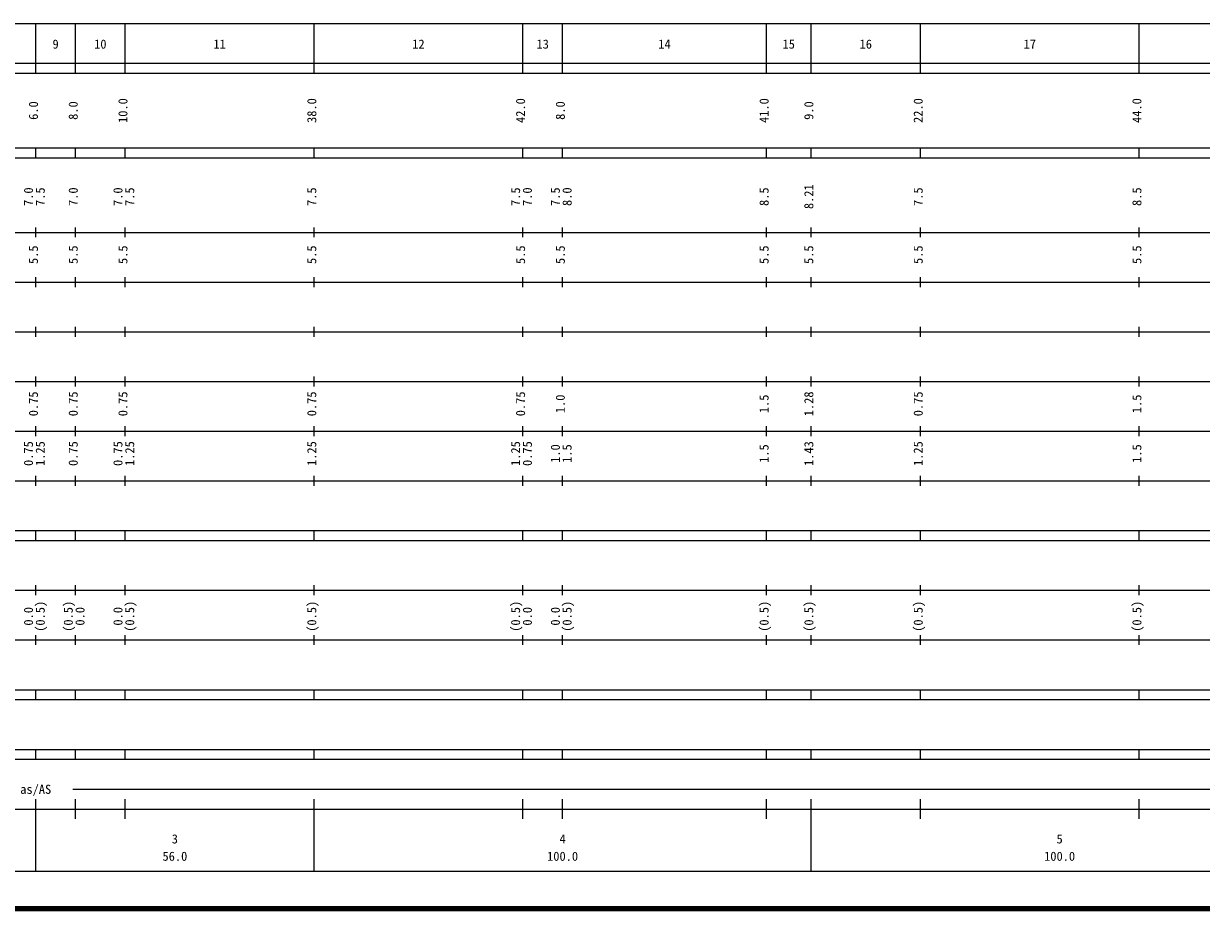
# Model space of a CAD drawing. Units: millimetres on the paper, enlarged 1000 times. Extents: x 40000 to 680000, y 20000 to 380000.
# Drawn here: x 209553 to 446532, y 20000 to 198000 of the extents above; entities that cross this region are included whole.
import ezdxf
from ezdxf.enums import TextEntityAlignment as Align

# ---------------------------------------------------------------- set-up
doc = ezdxf.new("R2010")
doc.units = ezdxf.units.MM
doc.header["$LTSCALE"] = 1000
doc.layers.add('M-TTL', color=2, linetype='Continuous', lineweight=140)
doc.layers.add('M-TTL-BAND', color=7, linetype='Continuous', lineweight=25)
doc.styles.add('ＭＳ ゴシック', font='')
doc.styles.get('ＭＳ ゴシック').set_extended_font_data('MS Gothic')

msp = doc.modelspace()

# ---------------------------------------------------------------- linework, layer by layer
at = {"layer": 'M-TTL'}
msp.add_line((40000, 20000), (680000, 20000), dxfattribs=at)
at = {"layer": 'M-TTL-BAND'}
for p, q in [((68000, 198000), (579000, 198000)), ((212000, 188000), (212000, 198000)), ((220000, 188000), (220000, 198000)), ((230000, 188000), (230000, 198000)), ((268000, 188000), (268000, 198000)), ((310000, 188000), (310000, 198000)), ((318000, 188000), (318000, 198000)), ((359000, 188000), (359000, 198000)), ((368000, 188000), (368000, 198000)), ((390000, 188000), (390000, 198000)), ((434000, 188000), (434000, 198000)), ((40000, 190000), (579000, 190000)), ((40000, 188000), (579000, 188000)), ((40000, 173000), (579000, 173000)), ((212000, 171000), (212000, 173000)), ((220000, 171000), (220000, 173000)), ((230000, 171000), (230000, 173000)), ((268000, 171000), (268000, 173000)), ((310000, 171000), (310000, 173000)), ((318000, 171000), (318000, 173000)), ((359000, 171000), (359000, 173000)), ((368000, 171000), (368000, 173000)), ((390000, 171000), (390000, 173000)), ((434000, 171000), (434000, 173000)), ((40000, 171000), (579000, 171000)), ((212000, 155000), (212000, 157000)), ((220000, 155000), (220000, 157000)), ((230000, 155000), (230000, 157000)), ((268000, 155000), (268000, 157000)), ((310000, 155000), (310000, 157000)), ((318000, 155000), (318000, 157000)), ((359000, 155000), (359000, 157000)), ((368000, 155000), (368000, 157000)), ((390000, 155000), (390000, 157000)), ((434000, 155000), (434000, 157000)), ((40000, 156000), (579000, 156000)), ((212000, 145000), (212000, 147000)), ((220000, 145000), (220000, 147000)), ((230000, 145000), (230000, 147000)), ((268000, 145000), (268000, 147000)), ((310000, 145000), (310000, 147000)), ((318000, 145000), (318000, 147000)), ((359000, 145000), (359000, 147000)), ((368000, 145000), (368000, 147000)), ((390000, 145000), (390000, 147000)), ((434000, 145000), (434000, 147000)), ((46000, 146000), (579000, 146000)), ((52000, 136000), (579000, 136000)), ((212000, 135000), (212000, 137000)), ((220000, 135000), (220000, 137000)), ((230000, 135000), (230000, 137000)), ((268000, 135000), (268000, 137000)), ((310000, 135000), (310000, 137000)), ((318000, 135000), (318000, 137000)), ((359000, 135000), (359000, 137000)), ((368000, 135000), (368000, 137000)), ((390000, 135000), (390000, 137000)), ((434000, 135000), (434000, 137000)), ((46000, 126000), (579000, 126000)), ((212000, 125000), (212000, 127000)), ((220000, 125000), (220000, 127000)), ((230000, 125000), (230000, 127000)), ((268000, 125000), (268000, 127000)), ((310000, 125000), (310000, 127000)), ((318000, 125000), (318000, 127000)), ((359000, 125000), (359000, 127000)), ((368000, 125000), (368000, 127000)), ((390000, 125000), (390000, 127000)), ((434000, 125000), (434000, 127000)), ((212000, 115000), (212000, 117000)), ((220000, 115000), (220000, 117000)), ((230000, 115000), (230000, 117000)), ((268000, 115000), (268000, 117000)), ((310000, 115000), (310000, 117000)), ((318000, 115000), (318000, 117000)), ((359000, 115000), (359000, 117000)), ((368000, 115000), (368000, 117000)), ((390000, 115000), (390000, 117000)), ((434000, 115000), (434000, 117000)), ((52000, 116000), (579000, 116000)), ((212000, 105000), (212000, 107000)), ((220000, 105000), (220000, 107000)), ((230000, 105000), (230000, 107000)), ((268000, 105000), (268000, 107000)), ((310000, 105000), (310000, 107000)), ((318000, 105000), (318000, 107000)), ((359000, 105000), (359000, 107000)), ((368000, 105000), (368000, 107000)), ((390000, 105000), (390000, 107000)), ((434000, 105000), (434000, 107000)), ((56750, 106000), (579000, 106000)), ((56750, 96000), (579000, 96000)), ((212000, 94000), (212000, 96000)), ((220000, 94000), (220000, 96000)), ((230000, 94000), (230000, 96000)), ((268000, 94000), (268000, 96000)), ((310000, 94000), (310000, 96000)), ((318000, 94000), (318000, 96000)), ((359000, 94000), (359000, 96000)), ((368000, 94000), (368000, 96000)), ((390000, 94000), (390000, 96000)), ((434000, 94000), (434000, 96000)), ((40000, 94000), (579000, 94000)), ((49000, 84000), (579000, 84000)), ((212000, 83000), (212000, 85000)), ((220000, 83000), (220000, 85000)), ((230000, 83000), (230000, 85000)), ((268000, 83000), (268000, 85000)), ((310000, 83000), (310000, 85000)), ((318000, 83000), (318000, 85000)), ((359000, 83000), (359000, 85000)), ((368000, 83000), (368000, 85000)), ((390000, 83000), (390000, 85000)), ((434000, 83000), (434000, 85000)), ((40000, 74000), (579000, 74000)), ((212000, 73000), (212000, 75000)), ((220000, 73000), (220000, 75000)), ((230000, 73000), (230000, 75000)), ((268000, 73000), (268000, 75000)), ((310000, 73000), (310000, 75000)), ((318000, 73000), (318000, 75000)), ((359000, 73000), (359000, 75000)), ((368000, 73000), (368000, 75000)), ((390000, 73000), (390000, 75000)), ((434000, 73000), (434000, 75000)), ((40000, 64000), (579000, 64000)), ((212000, 62000), (212000, 64000)), ((220000, 62000), (220000, 64000)), ((230000, 62000), (230000, 64000)), ((268000, 62000), (268000, 64000)), ((310000, 62000), (310000, 64000)), ((318000, 62000), (318000, 64000)), ((359000, 62000), (359000, 64000)), ((368000, 62000), (368000, 64000)), ((390000, 62000), (390000, 64000)), ((434000, 62000), (434000, 64000)), ((55250, 62000), (579000, 62000)), ((40000, 50000), (579000, 50000)), ((55250, 52000), (579000, 52000)), ((212000, 50000), (212000, 52000)), ((220000, 50000), (220000, 52000)), ((230000, 50000), (230000, 52000)), ((268000, 50000), (268000, 52000)), ((310000, 50000), (310000, 52000)), ((318000, 50000), (318000, 52000)), ((359000, 50000), (359000, 52000)), ((368000, 50000), (368000, 52000)), ((390000, 50000), (390000, 52000)), ((434000, 50000), (434000, 52000)), ((219500, 44000), (565000, 44000)), ((212000, 27500), (212000, 42000)), ((220000, 38000), (220000, 42000)), ((230000, 38000), (230000, 42000)), ((268000, 27500), (268000, 42000)), ((310000, 38000), (310000, 42000)), ((318000, 38000), (318000, 42000)), ((359000, 38000), (359000, 42000)), ((368000, 27500), (368000, 42000)), ((390000, 38000), (390000, 42000)), ((434000, 38000), (434000, 42000)), ((40000, 40000), (579000, 40000)), ((68000, 27500), (579000, 27500))]:
    msp.add_line(p, q, dxfattribs=at)

# ---------------------------------------------------------------- texts
at = {"layer": 'M-TTL-BAND', "style": 'ＭＳ ゴシック'}
for s, p in [('9', (216000, 192405)), ('10', (225000, 192405)), ('11', (249000, 192405)), ('12', (289000, 192405)), ('13', (314000, 192405)), ('14', (338500, 192405)), ('15', (363500, 192405)), ('16', (379000, 192405)), ('17', (412000, 192405)), ('as/AS', (212000, 42500)), ('3', (240000, 32523)), ('4', (318000, 32523)), ('5', (418000, 32523)), ('56.0', (240000, 29033)), ('100.0', (318000, 29033)), ('100.0', (418000, 29033))]:
    msp.add_text(s, height=1833, dxfattribs=at).set_placement(p, align=Align.BOTTOM_CENTER)
for s, p in [('10.0', (231000, 180500)), ('38.0', (269000, 180500)), ('42.0', (311000, 180500)), ('41.0', (360000, 180500)), ('22.0', (391000, 180500)), ('44.0', (435000, 180500)), ('6.0', (213000, 180500)), ('8.0', (221000, 180500)), ('8.0', (319000, 180500)), ('9.0', (369000, 180500)), ('7.0', (212000, 163174)), ('7.5', (214370, 163174)), ('7.0', (221000, 163174)), ('7.0', (230000, 163174)), ('7.5', (232370, 163174)), ('7.5', (269000, 163174)), ('7.5', (310000, 163174)), ('7.0', (312370, 163174)), ('7.5', (318000, 163174)), ('8.0', (320370, 163174)), ('8.5', (360000, 163174)), ('8.21', (369000, 163174)), ('7.5', (391000, 163174)), ('8.5', (435000, 163174)), ('5.5', (213000, 151500)), ('5.5', (221000, 151500)), ('5.5', (231000, 151500)), ('5.5', (269000, 151500)), ('5.5', (311000, 151500)), ('5.5', (319000, 151500)), ('5.5', (360000, 151500)), ('5.5', (369000, 151500)), ('5.5', (391000, 151500)), ('5.5', (435000, 151500)), ('0.75', (213000, 121500)), ('0.75', (221000, 121500)), ('0.75', (231000, 121500)), ('0.75', (269000, 121500)), ('0.75', (311000, 121500)), ('1.0', (319000, 121500)), ('1.28', (369000, 121500)), ('0.75', (391000, 121500)), ('1.5', (360000, 121500)), ('1.5', (435000, 121500)), ('0.75', (212000, 111500)), ('1.25', (214370, 111500)), ('0.75', (221000, 111500)), ('0.75', (230000, 111500)), ('1.25', (232370, 111500)), ('1.25', (269000, 111500)), ('1.25', (310000, 111500)), ('0.75', (312370, 111500)), ('1.43', (369000, 111500)), ('1.25', (391000, 111500)), ('1.0', (318000, 111500)), ('1.5', (320370, 111500)), ('1.5', (360000, 111500)), ('1.5', (435000, 111500)), ('(0.5)', (214370, 78764)), ('(0.5)', (220000, 78764)), ('(0.5)', (232370, 78764)), ('(0.5)', (269000, 78764)), ('(0.5)', (310000, 78764)), ('(0.5)', (320370, 78764)), ('(0.5)', (360000, 78764)), ('(0.5)', (369000, 78764)), ('(0.5)', (391000, 78764)), ('(0.5)', (435000, 78764)), ('0.0', (212000, 78764)), ('0.0', (222370, 78764)), ('0.0', (230000, 78764)), ('0.0', (312370, 78764)), ('0.0', (318000, 78764))]:
    msp.add_text(s, height=1833, rotation=90, dxfattribs=at).set_placement(p, align=Align.BOTTOM_CENTER)

doc.saveas('drawing.dxf')
